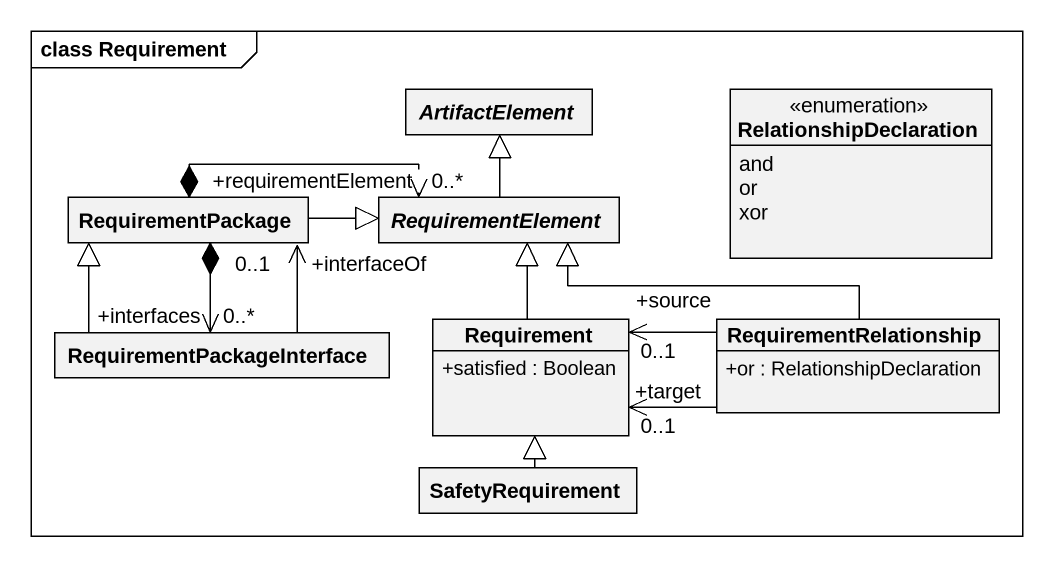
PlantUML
@startuml
mainframe class Requirement
hide circle
hide empty members
skinparam classAttributeIconSize 0
abstract class ArtifactElement
enum RelationshipDeclaration {
  and
  or
  xor
}
class RequirementPackage
abstract class RequirementElement
class RequirementPackageInterface
class Requirement {
  +satisfied : Boolean
}
class RequirementRelationship {
  +or : RelationshipDeclaration
}
class SafetyRequirement
RequirementPackage -right-|> RequirementElement
RequirementPackage *-right-> "+requirementElement\n0..*" RequirementElement
RequirementPackage *--> "+interfaces\n0..*" RequirementPackageInterface
RequirementElement -up-|> ArtifactElement
RequirementPackageInterface -up-|> RequirementPackage
RequirementPackageInterface -up-> "+interfaceOf\n0..1" RequirementPackage
Requirement -up-|> RequirementElement
RequirementRelationship -left-|> RequirementElement
RequirementRelationship -left-> "0..1\n+source" Requirement
RequirementRelationship -left-> "+target\n0..1" Requirement
SafetyRequirement -up-|> Requirement
@enduml
